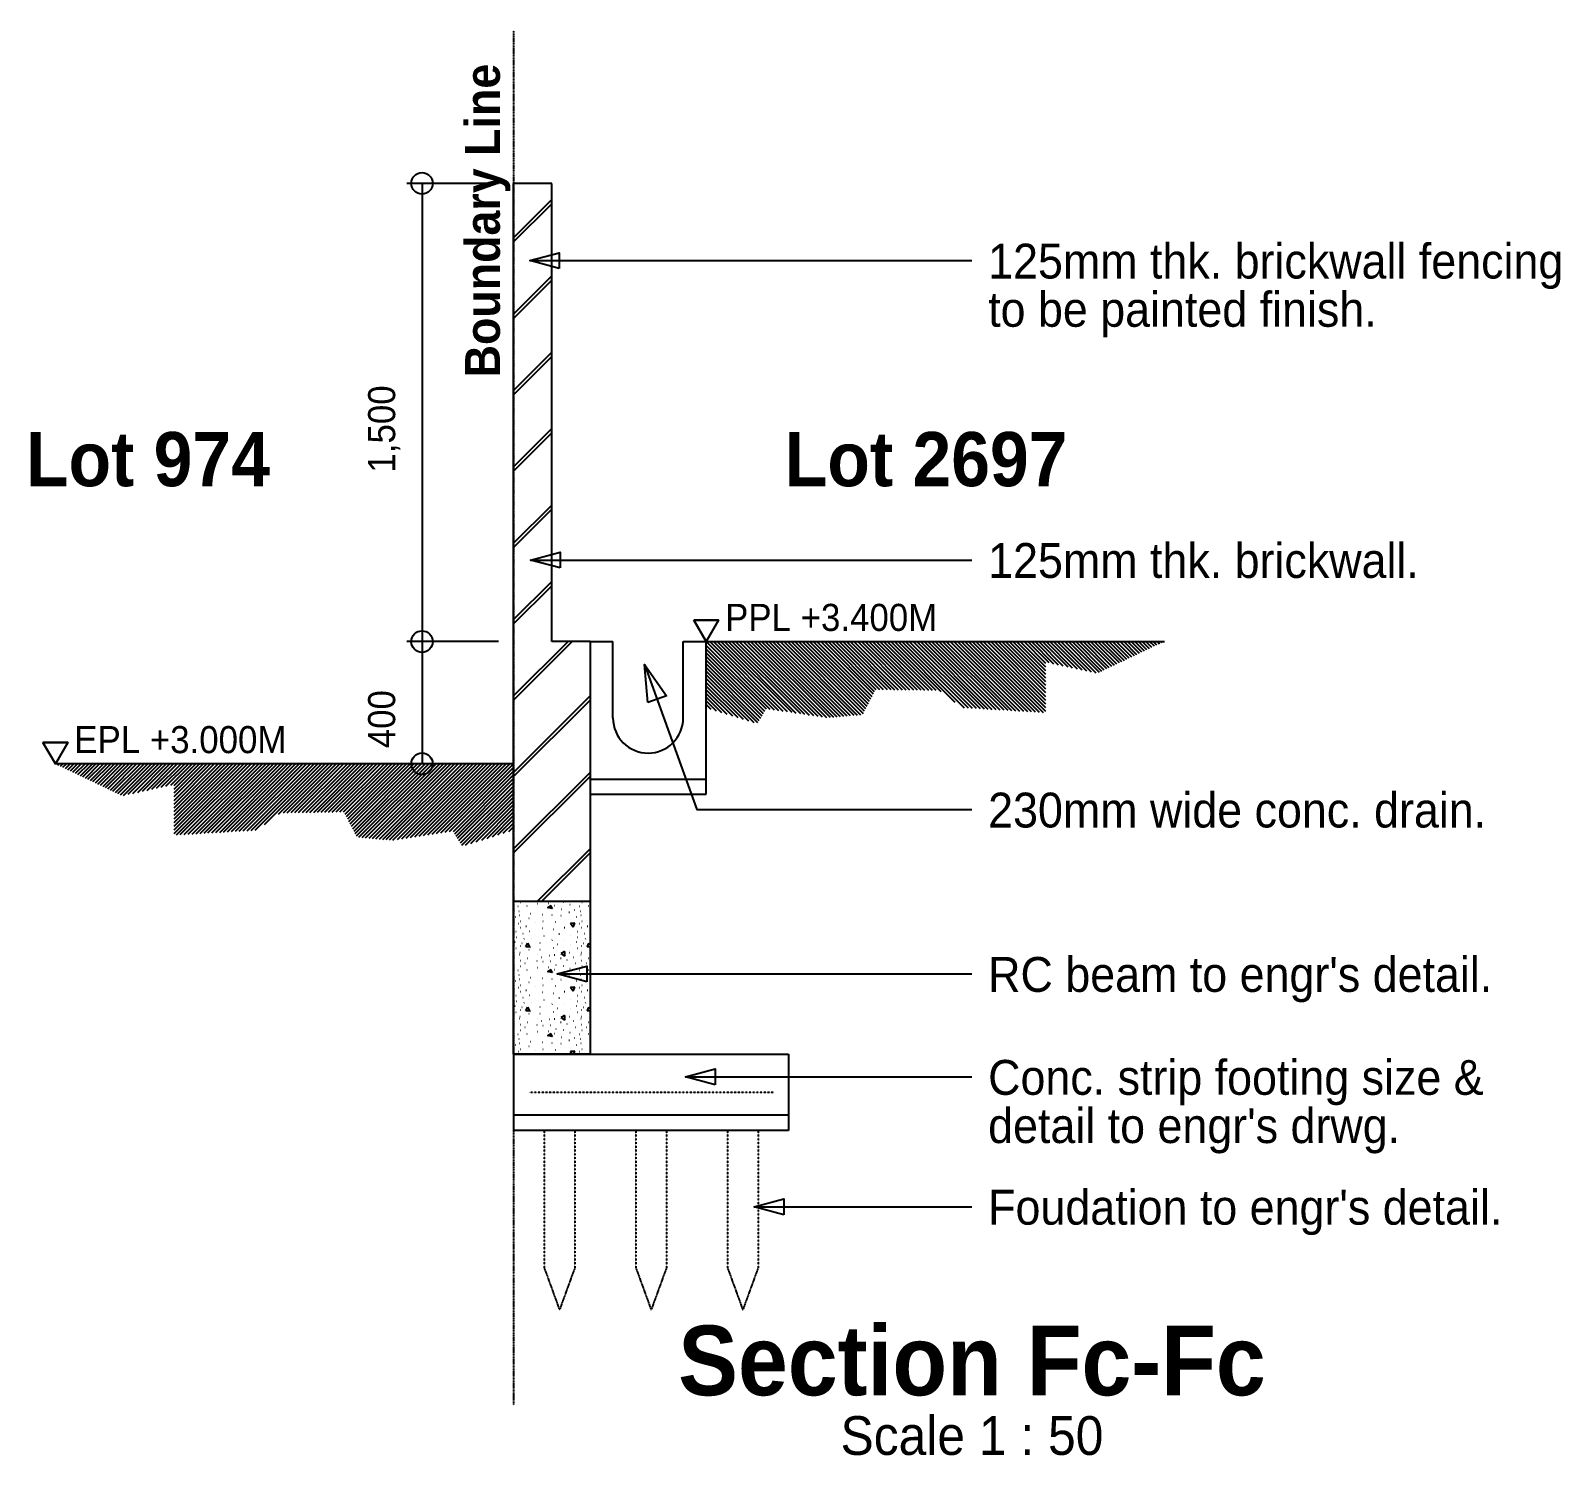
# Model space of a CAD drawing. Header units: inches. Extents: x 3562 to 70198, y -55726 to -1193.
# Drawn here: x 30038 to 40052, y -30028 to -20700 of the extents above; entities that cross this region are included whole.
import ezdxf

# ---------------------------------------------------------------- set-up
doc = ezdxf.new("R2010")
doc.units = ezdxf.units.IN
doc.header["$MEASUREMENT"] = 0
for name, pattern in [('PC_DASH_1', [0.125, 0.055556, -0.069444]), ('PC_DASH_2', [0.638889, 0.277778, -0.083333, 0.055556, -0.083333, 0.055556, -0.083333]), ('PC_DASH_4', [0.069444, 0.027778, -0.041667])]:
    doc.linetypes.add(name, pattern=pattern)
doc.layers.add('Fencing Detail', color=7, linetype='Continuous')

# ---------------------------------------------------------------- blocks, each defined once
blk = doc.blocks.new('PD_912811')
at = {"layer": 'Fencing Detail', "color": 7}
for p, q in [((30119, -25360), (30200, -25500)), ((30281, -25360), (30119, -25360)), ((30281, -25360), (30200, -25500))]:
    blk.add_line(p, q, dxfattribs=at)
blk = doc.blocks.new('PD_912810')
at = {"layer": 'Fencing Detail', "color": 7}
blk.add_lwpolyline([(30119, -25360), (30281, -25360), (30200, -25500), (30119, -25360)], dxfattribs=at)
at = {"layer": 'Fencing Detail'}
blk.add_blockref('PD_912811', (0, 0), dxfattribs=at)
blk = doc.blocks.new('PD_912809')
at = {"layer": 'Fencing Detail'}
blk.add_blockref('PD_912810', (0, 0), dxfattribs=at)
at = {"layer": 'Fencing Detail', "color": 7, "insert": (30324, -25253), "char_height": 177.49, "width": 1516.94, "attachment_point": 1}
blk.add_mtext('\\pxsm0.83;\\fHelvetica|b0|i0|c0|p177.4913;\\W0.92;EPL +3.000M', dxfattribs=at)
blk = doc.blocks.new('PD_912812')
at = {"layer": 'Fencing Detail', "color": 7}
blk.add_line((34325, -27550), (36200, -27550), dxfattribs=at)
blk.add_lwpolyline([(34518, -27602), (34325, -27550), (34518, -27498), (34518, -27602)], dxfattribs=at)
at = {"layer": 'Fencing Detail', "color": 7, "insert": (36306, -27439), "char_height": 228.2, "width": 3527.78, "attachment_point": 1}
blk.add_mtext("\\pxsm0.83;\\fHelvetica|b0|i0|c0|p228.2031;\\W0.92;Conc. strip footing size &\\Pdetail to engr's drwg.", dxfattribs=at)
blk = doc.blocks.new('PD_912813')
at = {"layer": 'Fencing Detail', "color": 7}
blk.add_line((34775, -28400), (36200, -28400), dxfattribs=at)
blk.add_lwpolyline([(34968, -28452), (34775, -28400), (34968, -28348), (34968, -28452)], dxfattribs=at)
at = {"layer": 'Fencing Detail', "color": 7, "insert": (36306, -28289), "char_height": 228.2, "width": 3633.61, "attachment_point": 1}
blk.add_mtext("\\pxsm0.83;\\fHelvetica|b0|i0|c0|p228.2031;\\W0.92;Foudation to engr's detail.", dxfattribs=at)
blk = doc.blocks.new('PD_912815')
at = {"layer": 'Fencing Detail', "color": 7}
for p, q in [((33229, -26435), (33227, -26435)), ((33247, -26408), (33245, -26408)), ((33289, -26432), (33287, -26432)), ((33355, -26417), (33353, -26417)), ((33443, -26428), (33421, -26444)), ((33428, -26415), (33426, -26415)), ((33454, -26450), (33443, -26428)), ((33470, -26430), (33468, -26430)), ((33527, -26406), (33525, -26406)), ((33569, -26424), (33567, -26424)), ((33631, -26435), (33628, -26435)), ((33648, -26408), (33646, -26408)), ((33690, -26432), (33688, -26432)), ((33212, -26505), (33210, -26505)), ((33236, -26466), (33234, -26466)), ((33240, -26494), (33238, -26494)), ((33247, -26532), (33245, -26532)), ((33302, -26512), (33300, -26512)), ((33311, -26483), (33309, -26483)), ((33390, -26488), (33388, -26488)), ((33393, -26532), (33390, -26532)), ((33454, -26448), (33421, -26441)), ((33452, -26492), (33450, -26492)), ((33474, -26536), (33472, -26536)), ((33512, -26496), (33509, -26496)), ((33516, -26454), (33514, -26454)), ((33565, -26474), (33562, -26474)), ((33600, -26459), (33598, -26459)), ((33613, -26505), (33611, -26505)), ((33637, -26466), (33635, -26466)), ((33642, -26494), (33639, -26494)), ((33648, -26532), (33646, -26532)), ((33216, -26600), (33214, -26600)), ((33232, -26547), (33229, -26547)), ((33245, -26574), (33243, -26574)), ((33262, -26613), (33260, -26613)), ((33285, -26565), (33280, -26565)), ((33304, -26598), (33302, -26598)), ((33344, -26538), (33342, -26538)), ((33388, -26578), (33386, -26578)), ((33399, -26629), (33397, -26629)), ((33461, -26585), (33459, -26585)), ((33501, -26615), (33496, -26615)), ((33534, -26574), (33531, -26574)), ((33573, -26622), (33571, -26622)), ((33600, -26543), (33573, -26545)), ((33589, -26569), (33573, -26545)), ((33589, -26569), (33600, -26543)), ((33617, -26600), (33615, -26600)), ((33633, -26547), (33631, -26547)), ((33646, -26574), (33644, -26574)), ((33664, -26613), (33662, -26613)), ((33686, -26565), (33681, -26565)), ((33210, -26668), (33207, -26668)), ((33216, -26710), (33214, -26710)), ((33218, -26637), (33216, -26637)), ((33243, -26737), (33240, -26737)), ((33245, -26695), (33243, -26695)), ((33256, -26677), (33254, -26677)), ((33269, -26646), (33271, -26644)), ((33280, -26699), (33293, -26675)), ((33309, -26701), (33280, -26699)), ((33309, -26702), (33293, -26675)), ((33302, -26717), (33300, -26717)), ((33320, -26644), (33318, -26644)), ((33373, -26675), (33371, -26675)), ((33373, -26717), (33371, -26717)), ((33452, -26655), (33454, -26653)), ((33461, -26708), (33459, -26708)), ((33487, -26684), (33485, -26684)), ((33534, -26728), (33512, -26743)), ((33525, -26649), (33523, -26649)), ((33525, -26704), (33523, -26704)), ((33534, -26759), (33534, -26728)), ((33567, -26737), (33565, -26737)), ((33573, -26686), (33571, -26686)), ((33611, -26668), (33609, -26668)), ((33617, -26710), (33615, -26710)), ((33620, -26637), (33617, -26637)), ((33644, -26737), (33642, -26737)), ((33646, -26695), (33644, -26695)), ((33657, -26677), (33655, -26677)), ((33670, -26646), (33673, -26644)), ((33681, -26699), (33695, -26675)), ((33700, -26701), (33681, -26699)), ((33700, -26684), (33695, -26675)), ((33203, -26807), (33201, -26807)), ((33240, -26750), (33238, -26750)), ((33245, -26790), (33243, -26790)), ((33247, -26827), (33245, -26827)), ((33276, -26807), (33273, -26807)), ((33291, -26774), (33289, -26774)), ((33353, -26792), (33351, -26792)), ((33355, -26836), (33353, -26836)), ((33357, -26748), (33355, -26748)), ((33382, -26768), (33379, -26768)), ((33393, -26796), (33390, -26796)), ((33428, -26834), (33426, -26834)), ((33437, -26757), (33434, -26757)), ((33441, -26794), (33439, -26794)), ((33470, -26752), (33465, -26752)), ((33479, -26818), (33476, -26818)), ((33512, -26774), (33507, -26774)), ((33534, -26759), (33512, -26743)), ((33527, -26825), (33525, -26825)), ((33551, -26785), (33549, -26785)), ((33593, -26768), (33591, -26768)), ((33604, -26807), (33602, -26807)), ((33642, -26750), (33639, -26750)), ((33646, -26790), (33644, -26790)), ((33648, -26827), (33646, -26827)), ((33677, -26807), (33675, -26807)), ((33692, -26774), (33690, -26774)), ((33212, -26924), (33210, -26924)), ((33229, -26854), (33227, -26854)), ((33236, -26884), (33234, -26884)), ((33240, -26913), (33238, -26913)), ((33289, -26851), (33287, -26851)), ((33302, -26931), (33300, -26931)), ((33311, -26902), (33309, -26902)), ((33390, -26906), (33388, -26906)), ((33443, -26847), (33421, -26862)), ((33454, -26867), (33421, -26860)), ((33454, -26869), (33443, -26847)), ((33452, -26911), (33450, -26911)), ((33470, -26849), (33468, -26849)), ((33512, -26915), (33509, -26915)), ((33516, -26873), (33514, -26873)), ((33565, -26893), (33562, -26893)), ((33569, -26843), (33567, -26843)), ((33600, -26878), (33598, -26878)), ((33613, -26924), (33611, -26924)), ((33631, -26854), (33628, -26854)), ((33637, -26884), (33635, -26884)), ((33642, -26913), (33639, -26913)), ((33690, -26851), (33688, -26851)), ((33216, -27019), (33214, -27019)), ((33232, -26966), (33229, -26966)), ((33245, -26992), (33243, -26992)), ((33247, -26951), (33245, -26951)), ((33262, -27032), (33260, -27032)), ((33285, -26984), (33280, -26984)), ((33304, -27017), (33302, -27017)), ((33344, -26957), (33342, -26957)), ((33388, -26997), (33386, -26997)), ((33393, -26951), (33390, -26951)), ((33461, -27003), (33459, -27003)), ((33474, -26955), (33472, -26955)), ((33501, -27034), (33496, -27034)), ((33534, -26992), (33531, -26992)), ((33600, -26962), (33573, -26964)), ((33589, -26988), (33573, -26964)), ((33589, -26988), (33600, -26962)), ((33617, -27019), (33615, -27019)), ((33633, -26966), (33631, -26966)), ((33646, -26992), (33644, -26992)), ((33648, -26951), (33646, -26951)), ((33664, -27032), (33662, -27032)), ((33686, -26984), (33681, -26984)), ((33210, -27087), (33207, -27087)), ((33216, -27129), (33214, -27129)), ((33218, -27056), (33216, -27056)), ((33245, -27114), (33243, -27114)), ((33256, -27096), (33254, -27096)), ((33269, -27065), (33271, -27063)), ((33280, -27118), (33293, -27094)), ((33309, -27120), (33280, -27118)), ((33309, -27121), (33293, -27094)), ((33302, -27136), (33300, -27136)), ((33320, -27063), (33318, -27063)), ((33373, -27094), (33371, -27094)), ((33373, -27136), (33371, -27136)), ((33399, -27048), (33397, -27048)), ((33452, -27074), (33454, -27072)), ((33461, -27127), (33459, -27127)), ((33487, -27103), (33485, -27103)), ((33525, -27067), (33523, -27067)), ((33525, -27123), (33523, -27123)), ((33573, -27041), (33571, -27041)), ((33573, -27105), (33571, -27105)), ((33611, -27087), (33609, -27087)), ((33617, -27129), (33615, -27129)), ((33620, -27056), (33617, -27056)), ((33646, -27114), (33644, -27114)), ((33657, -27096), (33655, -27096)), ((33670, -27065), (33673, -27063)), ((33681, -27118), (33695, -27094)), ((33700, -27120), (33681, -27118)), ((33700, -27103), (33695, -27094)), ((33203, -27226), (33201, -27226)), ((33240, -27169), (33238, -27169)), ((33243, -27156), (33240, -27156)), ((33245, -27209), (33243, -27209)), ((33276, -27226), (33273, -27226)), ((33291, -27193), (33289, -27193)), ((33353, -27211), (33351, -27211)), ((33357, -27167), (33355, -27167)), ((33382, -27186), (33379, -27186)), ((33393, -27215), (33390, -27215)), ((33437, -27175), (33434, -27175)), ((33441, -27213), (33439, -27213)), ((33470, -27171), (33465, -27171)), ((33479, -27237), (33476, -27237)), ((33512, -27193), (33507, -27193)), ((33534, -27147), (33512, -27162)), ((33534, -27178), (33512, -27162)), ((33534, -27178), (33534, -27147)), ((33551, -27204), (33549, -27204)), ((33567, -27156), (33565, -27156)), ((33593, -27186), (33591, -27186)), ((33604, -27226), (33602, -27226)), ((33642, -27169), (33639, -27169)), ((33644, -27156), (33642, -27156)), ((33646, -27209), (33644, -27209)), ((33677, -27226), (33675, -27226)), ((33692, -27193), (33690, -27193)), ((33229, -27272), (33227, -27272)), ((33236, -27303), (33234, -27303)), ((33240, -27332), (33238, -27332)), ((33247, -27246), (33245, -27246)), ((33289, -27270), (33287, -27270)), ((33311, -27321), (33309, -27321)), ((33355, -27255), (33353, -27255)), ((33390, -27325), (33388, -27325)), ((33443, -27266), (33421, -27281)), ((33454, -27286), (33421, -27279)), ((33428, -27253), (33426, -27253)), ((33454, -27288), (33443, -27266)), ((33452, -27330), (33450, -27330)), ((33470, -27268), (33468, -27268)), ((33512, -27334), (33509, -27334)), ((33516, -27292), (33514, -27292)), ((33527, -27244), (33525, -27244)), ((33565, -27312), (33562, -27312)), ((33569, -27261), (33567, -27261)), ((33600, -27297), (33598, -27297)), ((33631, -27272), (33628, -27272)), ((33637, -27303), (33635, -27303)), ((33642, -27332), (33639, -27332)), ((33648, -27246), (33646, -27246)), ((33690, -27270), (33688, -27270)), ((33212, -27343), (33210, -27343)), ((33232, -27385), (33229, -27385)), ((33247, -27370), (33245, -27370)), ((33302, -27350), (33300, -27350)), ((33344, -27376), (33342, -27376)), ((33393, -27370), (33390, -27370)), ((33474, -27374), (33472, -27374)), ((33600, -27381), (33573, -27383)), ((33584, -27400), (33573, -27383)), ((33592, -27400), (33600, -27381)), ((33613, -27343), (33611, -27343)), ((33633, -27385), (33631, -27385)), ((33648, -27370), (33646, -27370))]:
    blk.add_line(p, q, dxfattribs=at)
blk = doc.blocks.new('PD_912814')
at = {"layer": 'Fencing Detail', "color": 7}
blk.add_lwpolyline([(33200, -26400), (33700, -26400), (33700, -27400), (33200, -27400), (33200, -26400)], dxfattribs=at)
blk.add_blockref('PD_912815', (0, 0))
blk = doc.blocks.new('PD_912816')
at = {"layer": 'Fencing Detail', "color": 7}
for p, q in [((33200, -25556), (33700, -25056)), ((33200, -25584), (33700, -25084))]:
    blk.add_line(p, q, dxfattribs=at)
blk = doc.blocks.new('PD_912817')
at = {"layer": 'Fencing Detail', "color": 7}
for p, q in [((33200, -25084), (33584, -24700)), ((33200, -25056), (33556, -24700))]:
    blk.add_line(p, q, dxfattribs=at)
blk = doc.blocks.new('PD_912818')
at = {"layer": 'Fencing Detail', "color": 7}
for p, q in [((33200, -26056), (33700, -25556)), ((33200, -26084), (33700, -25584))]:
    blk.add_line(p, q, dxfattribs=at)
blk = doc.blocks.new('PD_912819')
at = {"layer": 'Fencing Detail', "color": 7}
for p, q in [((33356, -26400), (33700, -26056)), ((33384, -26400), (33700, -26084))]:
    blk.add_line(p, q, dxfattribs=at)
blk = doc.blocks.new('PD_912820')
at = {"layer": 'Fencing Detail', "color": 7}
blk.add_line((33305, -22206), (36200, -22206), dxfattribs=at)
blk.add_lwpolyline([(33498, -22258), (33305, -22206), (33498, -22154), (33498, -22258)], dxfattribs=at)
at = {"layer": 'Fencing Detail', "color": 7, "insert": (36306, -22095), "char_height": 228.2, "width": 4092.22, "attachment_point": 1}
blk.add_mtext('\\pxsm0.83;\\fHelvetica|b0|i0|c0|p228.2031;\\W0.92;125mm thk. brickwall fencing\\Pto be painted finish.', dxfattribs=at)
blk = doc.blocks.new('PD_912821')
at = {"layer": 'Fencing Detail', "color": 7}
for points in [[(34057, -24850), (34400, -25800), (36200, -25800)], [(34078, -25099), (34057, -24850), (34200, -25055), (34078, -25099)]]:
    blk.add_lwpolyline(points, dxfattribs=at)
at = {"layer": 'Fencing Detail', "color": 7, "insert": (36306, -25689), "char_height": 228.2, "width": 3527.78, "attachment_point": 1}
blk.add_mtext('\\pxsm0.83;\\fHelvetica|b0|i0|c0|p228.2031;\\W0.92;230mm wide conc. drain.', dxfattribs=at)
blk = doc.blocks.new('PD_912822')
at = {"layer": 'Fencing Detail', "color": 7}
blk.add_line((33485, -26876), (36200, -26876), dxfattribs=at)
blk.add_lwpolyline([(33679, -26928), (33485, -26876), (33679, -26824), (33679, -26928)], dxfattribs=at)
at = {"layer": 'Fencing Detail', "color": 7, "insert": (36306, -26765), "char_height": 228.2, "width": 3563.06, "attachment_point": 1}
blk.add_mtext("\\pxsm0.83;\\fHelvetica|b0|i0|c0|p228.2031;\\W0.92;RC beam to engr's detail.", dxfattribs=at)
blk = doc.blocks.new('PD_912823')
at = {"layer": 'Fencing Detail', "color": 7, "linetype": 'PC_DASH_4'}
for p, q in [((33400, -27900), (33400, -28800)), ((33600, -27900), (33600, -28800)), ((33400, -28800), (33500, -29075)), ((33600, -28800), (33500, -29075))]:
    blk.add_line(p, q, dxfattribs=at)
blk = doc.blocks.new('PD_912824')
at = {"layer": 'Fencing Detail', "color": 7, "linetype": 'PC_DASH_4'}
for p, q in [((34000, -27900), (34000, -28800)), ((34200, -27900), (34200, -28800)), ((34000, -28800), (34100, -29075)), ((34200, -28800), (34100, -29075))]:
    blk.add_line(p, q, dxfattribs=at)
blk = doc.blocks.new('PD_912825')
at = {"layer": 'Fencing Detail', "color": 7, "linetype": 'PC_DASH_4'}
for p, q in [((34600, -27900), (34600, -28800)), ((34800, -27900), (34800, -28800)), ((34600, -28800), (34700, -29075)), ((34800, -28800), (34700, -29075))]:
    blk.add_line(p, q, dxfattribs=at)
blk = doc.blocks.new('PD_912828')
at = {"layer": 'Fencing Detail', "color": 7}
for p, q in [((34379, -24560), (34460, -24700)), ((34541, -24560), (34379, -24560)), ((34541, -24560), (34460, -24700))]:
    blk.add_line(p, q, dxfattribs=at)
blk = doc.blocks.new('PD_912827')
at = {"layer": 'Fencing Detail', "color": 7}
blk.add_lwpolyline([(34379, -24560), (34541, -24560), (34460, -24700), (34379, -24560)], dxfattribs=at)
at = {"layer": 'Fencing Detail'}
blk.add_blockref('PD_912828', (0, 0), dxfattribs=at)
blk = doc.blocks.new('PD_912826')
at = {"layer": 'Fencing Detail'}
blk.add_blockref('PD_912827', (0, 0), dxfattribs=at)
at = {"layer": 'Fencing Detail', "color": 7, "insert": (34584, -24453), "char_height": 177.49, "width": 1516.94, "attachment_point": 1}
blk.add_mtext('\\pxsm0.83;\\fHelvetica|b0|i0|c0|p177.4913;\\W0.92;PPL +3.400M', dxfattribs=at)
blk = doc.blocks.new('PD_912829')
at = {"layer": 'Fencing Detail', "color": 7}
for p, q in [((33200, -24556), (33450, -24306)), ((33200, -24584), (33450, -24334))]:
    blk.add_line(p, q, dxfattribs=at)
blk = doc.blocks.new('PD_912830')
at = {"layer": 'Fencing Detail', "color": 7}
for p, q in [((33200, -24056), (33450, -23806)), ((33200, -24084), (33450, -23834))]:
    blk.add_line(p, q, dxfattribs=at)
blk = doc.blocks.new('PD_912831')
at = {"layer": 'Fencing Detail', "color": 7}
for p, q in [((33200, -23556), (33450, -23306)), ((33200, -23584), (33450, -23334))]:
    blk.add_line(p, q, dxfattribs=at)
blk = doc.blocks.new('PD_912832')
at = {"layer": 'Fencing Detail', "color": 7}
for p, q in [((33200, -23056), (33450, -22806)), ((33200, -23084), (33450, -22834))]:
    blk.add_line(p, q, dxfattribs=at)
blk = doc.blocks.new('PD_912833')
at = {"layer": 'Fencing Detail', "color": 7}
for p, q in [((33200, -22556), (33450, -22306)), ((33200, -22584), (33450, -22334))]:
    blk.add_line(p, q, dxfattribs=at)
blk = doc.blocks.new('PD_912834')
at = {"layer": 'Fencing Detail', "color": 7}
for p, q in [((33200, -22056), (33450, -21806)), ((33200, -22084), (33450, -21834))]:
    blk.add_line(p, q, dxfattribs=at)
blk = doc.blocks.new('PD_912836')
at = {"layer": 'Fencing Detail', "color": 7}
blk.add_line((32600, -21700), (32600, -24700), dxfattribs=at)
for centre in [(32600, -21700), (32600, -24700)]:
    blk.add_circle(centre, 70.6, dxfattribs=at)
at = {"layer": 'Fencing Detail', "color": 7, "insert": (32247, -23308), "char_height": 177.49, "width": 635, "attachment_point": 2, "rotation": 90}
blk.add_mtext('\\pxsm0.83;\\fHelvetica|b0|i0|c0|p177.4913;\\W0.92;1,500', dxfattribs=at)
blk = doc.blocks.new('PD_912835')
at = {"layer": 'Fencing Detail', "color": 7}
for p, q in [((33100, -21700), (32500, -21700)), ((33100, -24700), (32500, -24700))]:
    blk.add_line(p, q, dxfattribs=at)
at = {"layer": 'Fencing Detail'}
blk.add_blockref('PD_912836', (0, 0), dxfattribs=at)
blk = doc.blocks.new('PD_912837')
at = {"layer": 'Fencing Detail', "color": 7}
blk.add_line((33310, -24166), (36200, -24166), dxfattribs=at)
blk.add_lwpolyline([(33504, -24218), (33310, -24166), (33504, -24114), (33504, -24218)], dxfattribs=at)
at = {"layer": 'Fencing Detail', "color": 7, "insert": (36306, -24055), "char_height": 228.2, "width": 3069.17, "attachment_point": 1}
blk.add_mtext('\\pxsm0.83;\\fHelvetica|b0|i0|c0|p228.2031;\\W0.92;125mm thk. brickwall.', dxfattribs=at)
blk = doc.blocks.new('PD_912838')
at = {"layer": 'Fencing Detail', "color": 7}
for p, q in [((30216, -25508), (30224, -25500)), ((30233, -25516), (30248, -25500)), ((30249, -25523), (30273, -25500)), ((30266, -25531), (30297, -25500)), ((30282, -25539), (30321, -25500)), ((30298, -25547), (30345, -25500)), ((30315, -25555), (30369, -25500)), ((30331, -25562), (30394, -25500)), ((30348, -25570), (30418, -25500)), ((30364, -25578), (30442, -25500)), ((30380, -25586), (30466, -25500)), ((30397, -25594), (30490, -25500)), ((30413, -25601), (30515, -25500)), ((30430, -25609), (30539, -25500)), ((30446, -25617), (30563, -25500)), ((30462, -25625), (30587, -25500)), ((30479, -25633), (30611, -25500)), ((30495, -25640), (30636, -25500)), ((30512, -25648), (30660, -25500)), ((30528, -25656), (30684, -25500)), ((30544, -25664), (30708, -25500)), ((30561, -25672), (30732, -25500)), ((30577, -25679), (30757, -25500)), ((30594, -25687), (30781, -25500)), ((30610, -25695), (30805, -25500)), ((30626, -25703), (30829, -25500)), ((30646, -25707), (30853, -25500)), ((30677, -25700), (30878, -25500)), ((30708, -25694), (30902, -25500)), ((30739, -25687), (30926, -25500)), ((30770, -25680), (30950, -25500)), ((30801, -25674), (30974, -25500)), ((30831, -25667), (30998, -25500)), ((30862, -25660), (31023, -25500)), ((30893, -25654), (31047, -25500)), ((30924, -25647), (31071, -25500)), ((30955, -25640), (31095, -25500)), ((30977, -25643), (31119, -25500)), ((30977, -25667), (31144, -25500)), ((30977, -25691), (31168, -25500)), ((30977, -25715), (31192, -25500)), ((30977, -25740), (31216, -25500)), ((30977, -25764), (31240, -25500)), ((30977, -25788), (31265, -25500)), ((30977, -25812), (31289, -25500)), ((30977, -25836), (31313, -25500)), ((30977, -25861), (31337, -25500)), ((30977, -25885), (31361, -25500)), ((30977, -25909), (31386, -25500)), ((30977, -25933), (31410, -25500)), ((30977, -25957), (31434, -25500)), ((30992, -25966), (31458, -25500)), ((31018, -25964), (31482, -25500)), ((31044, -25963), (31507, -25500)), ((31070, -25961), (31531, -25500)), ((31095, -25960), (31555, -25500)), ((31121, -25958), (31579, -25500)), ((31147, -25957), (31603, -25500)), ((31173, -25955), (31628, -25500)), ((31198, -25953), (31652, -25500)), ((31224, -25952), (31676, -25500)), ((31250, -25950), (31700, -25500)), ((31276, -25949), (31724, -25500)), ((31301, -25947), (31749, -25500)), ((31327, -25946), (31773, -25500)), ((31353, -25944), (31797, -25500)), ((31379, -25942), (31821, -25500)), ((31404, -25941), (31845, -25500)), ((31430, -25939), (31870, -25500)), ((31456, -25938), (31894, -25500)), ((31482, -25936), (31918, -25500)), ((31508, -25935), (31942, -25500)), ((31569, -25898), (31966, -25500)), ((31661, -25829), (31991, -25500)), ((31694, -25821), (32015, -25500)), ((31718, -25821), (32039, -25500)), ((31743, -25820), (32063, -25500)), ((31768, -25820), (32087, -25500)), ((31792, -25819), (32112, -25500)), ((31817, -25819), (32136, -25500)), ((31841, -25819), (32160, -25500)), ((31866, -25818), (32184, -25500)), ((31891, -25818), (32208, -25500)), ((31915, -25817), (32233, -25500)), ((31940, -25817), (32257, -25500)), ((31964, -25817), (32281, -25500)), ((31989, -25816), (32305, -25500)), ((32013, -25816), (32329, -25500)), ((32038, -25815), (32354, -25500)), ((32063, -25815), (32378, -25500)), ((32087, -25815), (32402, -25500)), ((32097, -25829), (32426, -25500)), ((32105, -25845), (32450, -25500)), ((32114, -25861), (32475, -25500)), ((32122, -25877), (32499, -25500)), ((32130, -25893), (32523, -25500)), ((32138, -25909), (32547, -25500)), ((32147, -25925), (32571, -25500)), ((32155, -25941), (32595, -25500)), ((32163, -25956), (32620, -25500)), ((32171, -25972), (32644, -25500)), ((32187, -25981), (32668, -25500)), ((32209, -25983), (32692, -25500)), ((32231, -25985), (32716, -25500)), ((32254, -25987), (32741, -25500)), ((32276, -25989), (32765, -25500)), ((32298, -25991), (32789, -25500)), ((32321, -25993), (32813, -25500)), ((32343, -25995), (32837, -25500)), ((32365, -25996), (32862, -25500)), ((32387, -25998), (32886, -25500)), ((32410, -26000), (32910, -25500)), ((32439, -25995), (32934, -25500)), ((32467, -25991), (32958, -25500)), ((32496, -25987), (32983, -25500)), ((32524, -25983), (33007, -25500)), ((32553, -25978), (33031, -25500)), ((32581, -25974), (33055, -25500)), ((32610, -25970), (33079, -25500)), ((32638, -25965), (33104, -25500)), ((32667, -25961), (33128, -25500)), ((32695, -25957), (33152, -25500)), ((32724, -25953), (33176, -25500)), ((32752, -25948), (33200, -25500)), ((32780, -25944), (33200, -25525)), ((32806, -25943), (33200, -25549)), ((32815, -25958), (33200, -25573)), ((32824, -25973), (33200, -25597)), ((32833, -25988), (33200, -25621)), ((32842, -26003), (33200, -25646)), ((32852, -26018), (33200, -25670)), ((32861, -26033), (33200, -25694)), ((32885, -26033), (33200, -25718)), ((32920, -26022), (33200, -25742)), ((32955, -26011), (33200, -25767)), ((32991, -26000), (33200, -25791)), ((33026, -25989), (33200, -25815)), ((33062, -25978), (33200, -25839)), ((33097, -25966), (33200, -25863)), ((33132, -25955), (33200, -25888)), ((33168, -25944), (33200, -25912))]:
    blk.add_line(p, q, dxfattribs=at)
blk = doc.blocks.new('PD_912840')
at = {"layer": 'Fencing Detail', "color": 7}
blk.add_line((32600, -24700), (32600, -25500), dxfattribs=at)
for centre in [(32600, -24700), (32600, -25500)]:
    blk.add_circle(centre, 70.6, dxfattribs=at)
at = {"layer": 'Fencing Detail', "color": 7, "insert": (32247, -25208), "char_height": 177.49, "width": 423.33, "attachment_point": 2, "rotation": 90}
blk.add_mtext('\\pxsm0.83;\\fHelvetica|b0|i0|c0|p177.4913;\\W0.92;400', dxfattribs=at)
blk = doc.blocks.new('PD_912839')
at = {"layer": 'Fencing Detail', "color": 7}
for p, q in [((33100, -24700), (32500, -24700)), ((33100, -25500), (32500, -25500))]:
    blk.add_line(p, q, dxfattribs=at)
at = {"layer": 'Fencing Detail'}
blk.add_blockref('PD_912840', (0, 0), dxfattribs=at)
blk = doc.blocks.new('PD_912841')
at = {"layer": 'Fencing Detail', "color": 7}
for p, q in [((34908, -25148), (34460, -24700)), ((34880, -25144), (34460, -24725)), ((34936, -25153), (34484, -24700)), ((34965, -25157), (34508, -24700)), ((34993, -25161), (34532, -24700)), ((35022, -25165), (34556, -24700)), ((35050, -25170), (34581, -24700)), ((35079, -25174), (34605, -24700)), ((35107, -25178), (34629, -24700)), ((35136, -25183), (34653, -24700)), ((35164, -25187), (34677, -24700)), ((35193, -25191), (34702, -24700)), ((35221, -25195), (34726, -24700)), ((35250, -25200), (34750, -24700)), ((35273, -25198), (34774, -24700)), ((35295, -25196), (34798, -24700)), ((35317, -25195), (34823, -24700)), ((35339, -25193), (34847, -24700)), ((35362, -25191), (34871, -24700)), ((35384, -25189), (34895, -24700)), ((35406, -25187), (34919, -24700)), ((35429, -25185), (34944, -24700)), ((35451, -25183), (34968, -24700)), ((35473, -25181), (34992, -24700)), ((35489, -25172), (35016, -24700)), ((35497, -25156), (35040, -24700)), ((35505, -25141), (35065, -24700)), ((35513, -25125), (35089, -24700)), ((35522, -25109), (35113, -24700)), ((35530, -25093), (35137, -24700)), ((35538, -25077), (35161, -24700)), ((35546, -25061), (35185, -24700)), ((35555, -25045), (35210, -24700)), ((35563, -25029), (35234, -24700)), ((35573, -25015), (35258, -24700)), ((35597, -25015), (35282, -24700)), ((35622, -25015), (35306, -24700)), ((35647, -25016), (35331, -24700)), ((35671, -25016), (35355, -24700)), ((35696, -25017), (35379, -24700)), ((35720, -25017), (35403, -24700)), ((35745, -25017), (35427, -24700)), ((35769, -25018), (35452, -24700)), ((35794, -25018), (35476, -24700)), ((35819, -25019), (35500, -24700)), ((35843, -25019), (35524, -24700)), ((35868, -25019), (35548, -24700)), ((35892, -25020), (35573, -24700)), ((35917, -25020), (35597, -24700)), ((35942, -25021), (35621, -24700)), ((35966, -25021), (35645, -24700)), ((35999, -25029), (35669, -24700)), ((36091, -25098), (35694, -24700)), ((36152, -25135), (35718, -24700)), ((36178, -25136), (35742, -24700)), ((36204, -25138), (35766, -24700)), ((36230, -25139), (35790, -24700)), ((36256, -25141), (35815, -24700)), ((36281, -25142), (35839, -24700)), ((36307, -25144), (35863, -24700)), ((36333, -25146), (35887, -24700)), ((36359, -25147), (35911, -24700)), ((36384, -25149), (35936, -24700)), ((36410, -25150), (35960, -24700)), ((36436, -25152), (35984, -24700)), ((36462, -25153), (36008, -24700)), ((36487, -25155), (36032, -24700)), ((36513, -25157), (36057, -24700)), ((36539, -25158), (36081, -24700)), ((36565, -25160), (36105, -24700)), ((36590, -25161), (36129, -24700)), ((36616, -25163), (36153, -24700)), ((36642, -25164), (36178, -24700)), ((36668, -25166), (36202, -24700)), ((36683, -25157), (36226, -24700)), ((36683, -25133), (36250, -24700)), ((36683, -25109), (36274, -24700)), ((36683, -25085), (36299, -24700)), ((36683, -25061), (36323, -24700)), ((36683, -25036), (36347, -24700)), ((36683, -25012), (36371, -24700)), ((36683, -24988), (36395, -24700)), ((36683, -24964), (36420, -24700)), ((36683, -24940), (36444, -24700)), ((36683, -24915), (36468, -24700)), ((36683, -24891), (36492, -24700)), ((36683, -24867), (36516, -24700)), ((36683, -24843), (36541, -24700)), ((36705, -24840), (36565, -24700)), ((36736, -24847), (36589, -24700)), ((36767, -24854), (36613, -24700)), ((36798, -24860), (36637, -24700)), ((36829, -24867), (36662, -24700)), ((36859, -24874), (36686, -24700)), ((36890, -24880), (36710, -24700)), ((36921, -24887), (36734, -24700)), ((36952, -24894), (36758, -24700)), ((36983, -24900), (36782, -24700)), ((37014, -24907), (36807, -24700)), ((37034, -24903), (36831, -24700)), ((37050, -24895), (36855, -24700)), ((37066, -24887), (36879, -24700)), ((37083, -24879), (36903, -24700)), ((37099, -24872), (36928, -24700)), ((37116, -24864), (36952, -24700)), ((37132, -24856), (36976, -24700)), ((37148, -24848), (37000, -24700)), ((37165, -24840), (37024, -24700)), ((37181, -24833), (37049, -24700)), ((37198, -24825), (37073, -24700)), ((37214, -24817), (37097, -24700)), ((37230, -24809), (37121, -24700)), ((37247, -24801), (37145, -24700)), ((37263, -24794), (37170, -24700)), ((37280, -24786), (37194, -24700)), ((37296, -24778), (37218, -24700)), ((37312, -24770), (37242, -24700)), ((37329, -24762), (37266, -24700)), ((37345, -24755), (37291, -24700)), ((37362, -24747), (37315, -24700)), ((37378, -24739), (37339, -24700)), ((37394, -24731), (37363, -24700)), ((37411, -24723), (37387, -24700)), ((37427, -24716), (37412, -24700)), ((37444, -24708), (37436, -24700)), ((34854, -25143), (34460, -24749)), ((34845, -25158), (34460, -24773)), ((34836, -25173), (34460, -24797)), ((34827, -25188), (34460, -24821)), ((34818, -25203), (34460, -24846)), ((34808, -25218), (34460, -24870)), ((34799, -25233), (34460, -24894)), ((34775, -25233), (34460, -24918)), ((34740, -25222), (34460, -24942)), ((34705, -25211), (34460, -24967)), ((34669, -25200), (34460, -24991)), ((34634, -25189), (34460, -25015)), ((34598, -25178), (34460, -25039)), ((34563, -25166), (34460, -25063)), ((34528, -25155), (34460, -25088)), ((34492, -25144), (34460, -25112))]:
    blk.add_line(p, q, dxfattribs=at)
blk = doc.blocks.new('PD_912808')
at = {"layer": 'Fencing Detail', "color": 7, "linetype": 'PC_DASH_2'}
blk.add_line((33200, -20700), (33200, -29700), dxfattribs=at)
at = {"layer": 'Fencing Detail', "color": 7}
for p, q in [((33450, -21700), (33200, -21700)), ((33200, -26400), (33200, -21700)), ((33450, -24700), (33450, -21700)), ((33700, -24700), (33450, -24700)), ((33700, -24700), (33450, -24700)), ((33700, -24700), (33700, -26400)), ((33700, -24700), (33850, -24700)), ((33850, -25200), (33850, -24700)), ((34310, -25200), (34310, -24700)), ((34310, -24700), (34460, -24700)), ((34460, -25600), (34460, -24700)), ((34460, -24700), (37460, -24700)), ((33200, -25500), (30200, -25500)), ((33700, -25600), (34460, -25600)), ((34460, -25700), (34460, -25600)), ((33700, -25700), (34460, -25700)), ((33200, -26400), (33700, -26400)), ((33200, -27400), (33200, -26400)), ((33700, -26400), (33700, -27400)), ((33200, -27400), (35000, -27400)), ((33200, -27400), (33200, -27800)), ((35000, -27400), (35000, -27800)), ((35000, -27800), (33200, -27800)), ((33200, -27800), (33200, -27900)), ((35000, -27800), (35000, -27900)), ((35000, -27900), (33200, -27900))]:
    blk.add_line(p, q, dxfattribs=at)
at = {"layer": 'Fencing Detail', "color": 7, "linetype": 'PC_DASH_1'}
blk.add_line((33300, -27650), (34900, -27650), dxfattribs=at)
at = {"layer": 'Fencing Detail', "color": 7}
blk.add_arc((34080, -25200), 230, 180, 0, dxfattribs=at)
for name in ['PD_912841', 'PD_912838']:
    blk.add_blockref(name, (0, 0))
at = {"layer": 'Fencing Detail'}
for name in ['PD_912835', 'PD_912834', 'PD_912820', 'PD_912833', 'PD_912832', 'PD_912831', 'PD_912830', 'PD_912837', 'PD_912829', 'PD_912826', 'PD_912839', 'PD_912817', 'PD_912821', 'PD_912816', 'PD_912809', 'PD_912818', 'PD_912819', 'PD_912814', 'PD_912822', 'PD_912812', 'PD_912823', 'PD_912824', 'PD_912825', 'PD_912813']:
    blk.add_blockref(name, (0, 0), dxfattribs=at)
at = {"layer": 'Fencing Detail', "color": 7, "insert": (32882, -22970), "char_height": 228.2, "width": 2222.5, "attachment_point": 1, "rotation": 90}
blk.add_mtext('\\pxsm0.83;\\fHelvetica|b1|i0|c0|p228.2031;\\W0.92;Boundary Line', dxfattribs=at)
at = {"layer": 'Fencing Detail', "color": 7, "attachment_point": 2}
for s, insert, char_height, width in [('\\pxsm0.83;\\fHelvetica|b1|i0|c0|p354.9826;\\W0.92;Lot 974', (30806, -23328), 354.98, 1728.61), ('\\pxsm0.83;\\fHelvetica|b1|i0|c0|p354.9826;\\W0.92;Lot 2697', (35900, -23328), 354.98, 2010.83), ('\\pxsm0.83;\\fHelvetica|b1|i0|c0|p456.4062;\\W0.92;Section Fc-Fc', (36200, -29178), 456.41, 4162.78), ('\\pxsm0.83;\\fHelvetica|b0|i0|c0|p253.5590;\\W0.92;Scale 1 : 50', (36200, -29771), 253.56, 1869.72)]:
    blk.add_mtext(s, dxfattribs=dict(at, insert=insert, char_height=char_height, width=width))

msp = doc.modelspace()

# ---------------------------------------------------------------- block references
at = {"layer": 'Fencing Detail'}
msp.add_blockref('PD_912808', (0, 0), dxfattribs=at)

doc.saveas('drawing.dxf')
